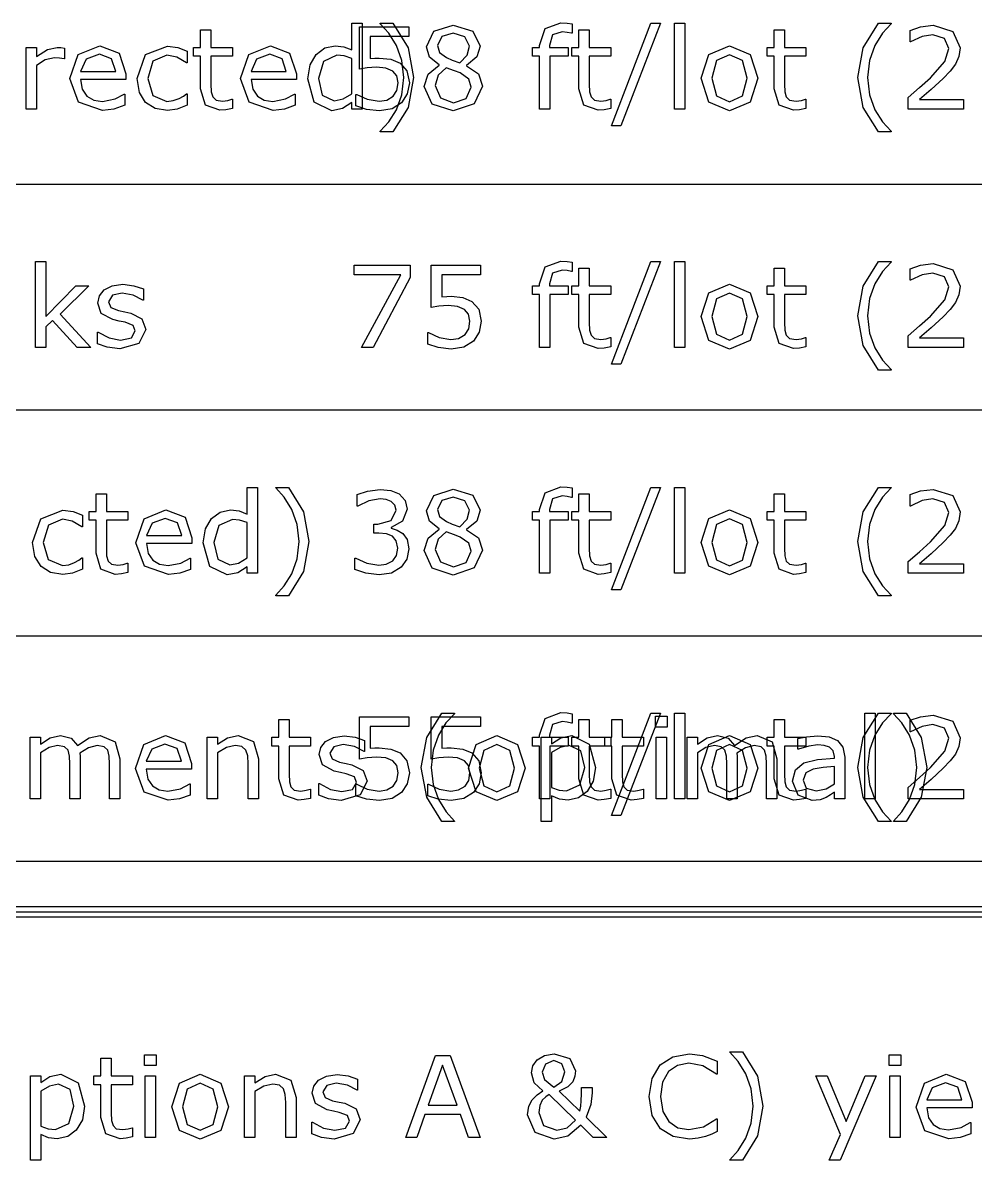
# Model space of a CAD drawing. Extents: x -1 to 182, y 89 to 480.
# Drawn here: x 47.69 to 67.79, y 114.88 to 138.88 of the extents above; entities that cross this region are included whole.
import ezdxf

# ---------------------------------------------------------------- set-up
doc = ezdxf.new("R2010")
doc.units = 0

msp = doc.modelspace()

# ---------------------------------------------------------------- linework, layer by layer
at = {"layer": 'Layer 1', "color": 7}
for points in [[(52.113548, 137.066549), (51.978674, 137.039826), (51.849613, 137.029243), (51.547306, 137.136214), (51.443823, 137.479219), (51.443823, 138.169887), (51.296159, 138.169887), (51.296159, 138.353587), (51.443823, 138.353587), (51.443823, 138.726808), (51.662416, 138.726808), (51.662416, 138.353587), (52.113548, 138.353587), (52.113548, 138.169887), (51.662416, 138.169887), (51.662416, 137.578041), (51.667072, 137.417598), (51.699629, 137.310627), (51.769392, 137.242021), (51.906594, 137.221119), (52.018214, 137.2362), (52.10193, 137.262949), (52.113546, 137.262949), (52.113548, 137.066549)], [(54.849426, 137.054934), (54.630833, 137.054934), (54.630833, 137.190983), (54.434335, 137.064247), (54.212255, 137.018898), (53.842511, 137.197941), (53.706473, 137.694431), (53.752981, 137.988594), (53.880881, 138.208357), (54.064591, 138.343215), (54.283182, 138.389729), (54.464567, 138.367504), (54.630833, 138.301226), (54.630833, 138.863994), (54.849426, 138.863994), (54.849426, 137.054934)], [(55.849362, 137.604896), (55.80518, 137.373518), (55.684257, 137.18749), (55.48427, 137.061919), (55.216845, 137.018898), (54.943605, 137.049113), (54.721527, 137.120048), (54.721527, 137.365369), (54.737799, 137.365369), (54.961041, 137.261891), (55.212188, 137.220034), (55.37148, 137.243317), (55.509844, 137.324703), (55.586584, 137.44448), (55.613325, 137.606087), (55.581932, 137.757243), (55.497054, 137.856065), (55.349388, 137.917686), (55.156377, 137.936207), (54.958715, 137.922184), (54.795936, 137.894297), (54.795936, 138.786101), (55.837731, 138.786101), (55.837731, 138.58261), (55.020339, 138.58261), (55.020339, 138.122182), (55.122659, 138.129062), (55.21335, 138.131707), (55.459846, 138.107366), (55.654021, 138.023625), (55.798197, 137.858525), (55.849357, 137.605055), (55.849362, 137.604896)], [(55.935405, 137.720016), (55.821457, 137.09097), (55.501711, 136.575906), (55.235448, 136.575906), (55.235448, 136.587548), (55.414507, 136.784054), (55.573799, 137.042181), (55.687744, 137.356109), (55.730766, 137.720043), (55.687744, 138.082812), (55.573799, 138.397904), (55.414507, 138.656032), (55.235448, 138.852511), (55.235448, 138.864153), (55.501711, 138.864153), (55.821457, 138.349062), (55.935405, 137.720043), (55.935405, 137.720016)], [(57.389966, 137.537454), (57.214394, 137.164233), (56.774887, 137.015405), (56.326077, 137.160741), (56.159808, 137.532824), (56.243525, 137.793253), (56.479557, 137.979308), (56.479557, 137.986187), (56.272592, 138.148985), (56.206317, 138.369885), (56.366773, 138.695454), (56.774887, 138.825682), (57.188814, 138.701275), (57.343457, 138.384993), (57.270205, 138.153615), (57.055101, 137.9769), (57.055101, 137.970021), (57.303923, 137.797936), (57.389966, 137.53748), (57.389966, 137.537454)], [(59.282869, 138.652513), (59.271254, 138.652513), (59.177073, 138.673415), (59.074753, 138.685056), (58.870114, 138.622271), (58.807329, 138.397878), (58.807329, 138.353693), (59.201491, 138.353693), (59.201491, 138.169993), (58.814306, 138.169993), (58.814306, 137.054934), (58.595715, 137.054934), (58.595715, 138.169993), (58.448049, 138.169993), (58.448049, 138.353693), (58.595715, 138.353693), (58.595715, 138.396714), (58.710822, 138.751334), (59.043361, 138.875741), (59.174747, 138.868862), (59.28288, 138.852458), (59.282869, 138.652513)], [(60.09561, 137.066549), (59.960736, 137.039826), (59.831672, 137.029243), (59.529365, 137.136214), (59.425884, 137.479219), (59.425884, 138.169887), (59.27822, 138.169887), (59.27822, 138.353587), (59.425884, 138.353587), (59.425884, 138.726808), (59.644475, 138.726808), (59.644475, 138.353587), (60.09561, 138.353587), (60.09561, 138.169887), (59.644475, 138.169887), (59.644475, 137.578041), (59.649131, 137.417598), (59.681688, 137.310627), (59.751451, 137.242021), (59.88865, 137.221119), (60.000273, 137.2362), (60.083989, 137.262949), (60.095605, 137.262949), (60.09561, 137.066549)], [(61.144383, 138.864126), (60.310713, 136.701478), (60.109564, 136.701478), (60.939743, 138.864126), (61.144383, 138.864126)], [(61.66179, 137.054934), (61.4432, 137.054934), (61.4432, 138.864126), (61.66179, 138.864126), (61.66179, 137.054934)], [(64.213958, 137.066549), (64.079082, 137.039826), (63.950021, 137.029243), (63.647713, 137.136214), (63.544232, 137.479219), (63.544232, 138.169887), (63.396566, 138.169887), (63.396566, 138.353587), (63.544232, 138.353587), (63.544232, 138.726808), (63.762823, 138.726808), (63.762823, 138.353587), (64.213958, 138.353587), (64.213958, 138.169887), (63.762823, 138.169887), (63.762823, 137.578041), (63.76748, 137.417598), (63.800036, 137.310627), (63.869799, 137.242021), (64.006999, 137.221119), (64.118621, 137.2362), (64.202338, 137.262949), (64.213953, 137.262949), (64.213958, 137.066549)], [(66.010358, 136.575906), (65.744094, 136.575906), (65.424349, 137.09097), (65.310401, 137.720016), (65.424349, 138.349036), (65.744094, 138.864126), (66.010358, 138.864126), (66.010358, 138.852484), (65.830137, 138.656005), (65.672006, 138.397878), (65.558061, 138.082786), (65.51504, 137.720016), (65.556897, 137.356082), (65.672006, 137.042155), (65.831298, 136.784027), (66.010358, 136.587522), (66.010358, 136.575906)], [(67.540494, 137.054934), (66.368476, 137.054934), (66.368476, 137.297953), (66.612646, 137.507239), (66.841701, 137.71536), (67.147496, 138.058365), (67.230048, 138.333928), (67.140521, 138.544378), (66.892861, 138.621107), (66.663806, 138.583906), (66.423123, 138.46995), (66.411508, 138.46995), (66.411508, 138.714134), (66.631262, 138.788535), (66.898687, 138.822269), (67.316104, 138.693205), (67.467257, 138.345543), (67.441672, 138.160679), (67.36842, 137.999072), (67.261452, 137.857203), (67.113785, 137.70258), (66.856825, 137.465382), (66.609164, 137.253768), (67.540502, 137.253768), (67.540494, 137.054934)], [(57.1144, 138.38277), (57.017896, 138.580414), (56.773723, 138.654841), (56.533042, 138.58507), (56.440023, 138.396714), (56.486534, 138.251378), (56.629546, 138.143243), (56.752794, 138.08858), (56.910925, 138.03278), (57.070217, 138.192085), (57.1144, 138.38277), (57.1144, 138.38277)], [(48.574235, 138.11533), (48.56262, 138.11533), (48.467274, 138.131734), (48.359142, 138.137555), (48.163806, 138.092205), (47.982421, 137.977112), (47.982421, 137.054934), (47.76383, 137.054934), (47.76383, 138.353693), (47.982421, 138.353693), (47.982421, 138.161843), (48.211478, 138.309507), (48.414953, 138.353693), (48.497506, 138.350253), (48.574245, 138.33967), (48.574235, 138.11533)], [(49.867178, 137.681652), (48.91026, 137.681652), (48.946305, 137.47234), (49.045137, 137.327005), (49.188149, 137.243291), (49.37186, 137.215377), (49.638123, 137.267712), (49.829969, 137.372354), (49.841585, 137.372354), (49.841585, 137.133991), (49.616017, 137.056098), (49.374172, 137.024692), (48.869552, 137.199105), (48.688167, 137.696759), (48.861413, 138.202536), (49.319525, 138.389729), (49.724149, 138.236244), (49.867165, 137.800238), (49.867178, 137.681652)], [(51.158957, 137.13632), (50.95083, 137.054934), (50.742704, 137.025856), (50.484582, 137.066549), (50.28343, 137.192147), (50.152044, 137.40376), (50.105535, 137.70258), (50.279943, 138.202536), (50.742704, 138.383908), (50.961295, 138.352528), (51.158957, 138.275799), (51.158957, 138.03278), (51.147341, 138.03278), (50.940377, 138.15253), (50.733415, 138.194387), (50.439246, 138.068816), (50.332275, 137.70258), (50.43692, 137.340975), (50.733415, 137.215377), (50.868288, 137.23284), (50.991536, 137.278163), (51.081066, 137.329333), (51.147341, 137.377011), (51.158957, 137.377011), (51.158957, 137.13632)], [(53.464628, 137.681652), (52.507711, 137.681652), (52.543755, 137.47234), (52.642587, 137.327005), (52.7856, 137.243291), (52.96931, 137.215377), (53.235573, 137.267712), (53.42742, 137.372354), (53.439061, 137.372354), (53.439061, 137.133991), (53.213494, 137.056098), (52.971649, 137.024692), (52.467029, 137.199105), (52.285644, 137.696759), (52.45889, 138.202536), (52.917, 138.389729), (53.321626, 138.236244), (53.464641, 137.800238), (53.464628, 137.681652)], [(63.20123, 137.703718), (63.03845, 137.202598), (62.602431, 137.018898), (62.164085, 137.202598), (62.002468, 137.703718), (62.164085, 138.204865), (62.602431, 138.389729), (63.03845, 138.204865), (63.20123, 137.703718), (63.20123, 137.703718)], [(49.6544, 137.84908), (49.567196, 138.11533), (49.30791, 138.209521), (49.027696, 138.106043), (48.91026, 137.84908), (49.6544, 137.84908)], [(53.25185, 137.84908), (53.164647, 138.11533), (52.905361, 138.209521), (52.625146, 138.106043), (52.507711, 137.84908), (53.25185, 137.84908)], [(54.630833, 137.374683), (54.630833, 138.119986), (54.472705, 138.174623), (54.320387, 138.189704), (54.03436, 138.061805), (53.93204, 137.699035), (54.011106, 137.346716), (54.264579, 137.226966), (54.452938, 137.267659), (54.630833, 137.37463), (54.630833, 137.374683)], [(62.975662, 137.703718), (62.876832, 138.078129), (62.602431, 138.201372), (62.325703, 138.078129), (62.228035, 137.703718), (62.326867, 137.332826), (62.602431, 137.207254), (62.875668, 137.331661), (62.975662, 137.703718), (62.975662, 137.703718)], [(57.150444, 137.515361), (57.102774, 137.686282), (56.919063, 137.81651), (56.799303, 137.864188), (56.626059, 137.925809), (56.457464, 137.77116), (56.394678, 137.55026), (56.502811, 137.290968), (56.777213, 137.188654), (57.048124, 137.275861), (57.150444, 137.515361), (57.150444, 137.515361)], [(4.762494, 135.467436), (175.153946, 135.467436), (175.153946, 130.704942), (4.762494, 130.704942), (4.762494, 135.467436)], [(49.128859, 132.027857), (48.840506, 132.027857), (48.319608, 132.596419), (48.177757, 132.461561), (48.177757, 132.027857), (47.959164, 132.027857), (47.959164, 133.837049), (48.177757, 133.837049), (48.177757, 132.676641), (48.809113, 133.326616), (49.084676, 133.326616), (48.481226, 132.726647), (49.128859, 132.027857)], [(55.867968, 133.499865), (55.084294, 132.027857), (54.835472, 132.027857), (55.669142, 133.555665), (54.683157, 133.555665), (54.683157, 133.759156), (55.867968, 133.759156), (55.867968, 133.499865)], [(57.363222, 132.577819), (57.319039, 132.346441), (57.198117, 132.160413), (56.998129, 132.034842), (56.730704, 131.991821), (56.457464, 132.022036), (56.235386, 132.092971), (56.235386, 132.338292), (56.251658, 132.338292), (56.4749, 132.234814), (56.726048, 132.192957), (56.88534, 132.21624), (57.023703, 132.297626), (57.100443, 132.417403), (57.127184, 132.57901), (57.095792, 132.730166), (57.010913, 132.828988), (56.863247, 132.890609), (56.670236, 132.90913), (56.472574, 132.895107), (56.309795, 132.86722), (56.309795, 133.759024), (57.351591, 133.759024), (57.351591, 133.555533), (56.534198, 133.555533), (56.534198, 133.095105), (56.636518, 133.101985), (56.727209, 133.10463), (56.973705, 133.080289), (57.16788, 132.996548), (57.312057, 132.831448), (57.363216, 132.577978), (57.363222, 132.577819)], [(59.282869, 133.625436), (59.271254, 133.625436), (59.177073, 133.646338), (59.074753, 133.657979), (58.870114, 133.595194), (58.807329, 133.370801), (58.807329, 133.326616), (59.201491, 133.326616), (59.201491, 133.142916), (58.814306, 133.142916), (58.814306, 132.027857), (58.595715, 132.027857), (58.595715, 133.142916), (58.448049, 133.142916), (58.448049, 133.326616), (58.595715, 133.326616), (58.595715, 133.369637), (58.710822, 133.724257), (59.043361, 133.848664), (59.174747, 133.841785), (59.28288, 133.825381), (59.282869, 133.625436)], [(60.09561, 132.039472), (59.960736, 132.012749), (59.831672, 132.002166), (59.529365, 132.109137), (59.425884, 132.452142), (59.425884, 133.14281), (59.27822, 133.14281), (59.27822, 133.32651), (59.425884, 133.32651), (59.425884, 133.699731), (59.644475, 133.699731), (59.644475, 133.32651), (60.09561, 133.32651), (60.09561, 133.14281), (59.644475, 133.14281), (59.644475, 132.550964), (59.649131, 132.390521), (59.681688, 132.28355), (59.751451, 132.214944), (59.88865, 132.194042), (60.000273, 132.209123), (60.083989, 132.235872), (60.095605, 132.235872), (60.09561, 132.039472)], [(61.144383, 133.837049), (60.310713, 131.674401), (60.109564, 131.674401), (60.939743, 133.837049), (61.144383, 133.837049)], [(61.66179, 132.027857), (61.4432, 132.027857), (61.4432, 133.837049), (61.66179, 133.837049), (61.66179, 132.027857)], [(64.213958, 132.039472), (64.079082, 132.012749), (63.950021, 132.002166), (63.647713, 132.109137), (63.544232, 132.452142), (63.544232, 133.14281), (63.396566, 133.14281), (63.396566, 133.32651), (63.544232, 133.32651), (63.544232, 133.699731), (63.762823, 133.699731), (63.762823, 133.32651), (64.213958, 133.32651), (64.213958, 133.14281), (63.762823, 133.14281), (63.762823, 132.550964), (63.76748, 132.390521), (63.800036, 132.28355), (63.869799, 132.214944), (64.006999, 132.194042), (64.118621, 132.209123), (64.202338, 132.235872), (64.213953, 132.235872), (64.213958, 132.039472)], [(66.010358, 131.548829), (65.744094, 131.548829), (65.424349, 132.063893), (65.310401, 132.692939), (65.424349, 133.321959), (65.744094, 133.837049), (66.010358, 133.837049), (66.010358, 133.825407), (65.830137, 133.628928), (65.672006, 133.370801), (65.558061, 133.055709), (65.51504, 132.692939), (65.556897, 132.329005), (65.672006, 132.015078), (65.831298, 131.75695), (66.010358, 131.560445), (66.010358, 131.548829)], [(67.540494, 132.027857), (66.368476, 132.027857), (66.368476, 132.270876), (66.612646, 132.480162), (66.841701, 132.688283), (67.147496, 133.031288), (67.230048, 133.306851), (67.140521, 133.517301), (66.892861, 133.59403), (66.663806, 133.556829), (66.423123, 133.442873), (66.411508, 133.442873), (66.411508, 133.687057), (66.631262, 133.761458), (66.898687, 133.795192), (67.316104, 133.666128), (67.467257, 133.318466), (67.441672, 133.133602), (67.36842, 132.971995), (67.261452, 132.830126), (67.113785, 132.675503), (66.856825, 132.438305), (66.609164, 132.226691), (67.540502, 132.226691), (67.540494, 132.027857)], [(50.286928, 132.402242), (50.139262, 132.110407), (49.738125, 131.996451), (49.473023, 132.030185), (49.271874, 132.10575), (49.271874, 132.351098), (49.283489, 132.351098), (49.513708, 132.226691), (49.756717, 132.181342), (49.982285, 132.227855), (50.063676, 132.374355), (50.01949, 132.490613), (49.849734, 132.558055), (49.72765, 132.582397), (49.591612, 132.612612), (49.348603, 132.745168), (49.277676, 132.961438), (49.310233, 133.112594), (49.411389, 133.23933), (49.576496, 133.325372), (49.802064, 133.357916), (50.036932, 133.328865), (50.235758, 133.260258), (50.235758, 133.026552), (50.224143, 133.026552), (50.020668, 133.13003), (49.785797, 133.173052), (49.583484, 133.126538), (49.500931, 132.990516), (49.55093, 132.869575), (49.709058, 132.803323), (49.843934, 132.77541), (49.969508, 132.749745), (50.204376, 132.629995), (50.286931, 132.402083), (50.286928, 132.402242)], [(63.20123, 132.676641), (63.03845, 132.175521), (62.602431, 131.991821), (62.164085, 132.175521), (62.002468, 132.676641), (62.164085, 133.177788), (62.602431, 133.362652), (63.03845, 133.177788), (63.20123, 132.676641), (63.20123, 132.676641)], [(62.975662, 132.676641), (62.876832, 133.051052), (62.602431, 133.174295), (62.325703, 133.051052), (62.228035, 132.676641), (62.326867, 132.305749), (62.602431, 132.180177), (62.875668, 132.304584), (62.975662, 132.676641), (62.975662, 132.676641)], [(49.906709, 127.276978), (49.771835, 127.250255), (49.642772, 127.239672), (49.340467, 127.346643), (49.236983, 127.689648), (49.236983, 128.380316), (49.08932, 128.380316), (49.08932, 128.564016), (49.236983, 128.564016), (49.236983, 128.937237), (49.455577, 128.937237), (49.455577, 128.564016), (49.906709, 128.564016), (49.906709, 128.380316), (49.455577, 128.380316), (49.455577, 127.78847), (49.460233, 127.628027), (49.49279, 127.521056), (49.562553, 127.45245), (49.699755, 127.431548), (49.811375, 127.446629), (49.895091, 127.473378), (49.906706, 127.473378), (49.906709, 127.276978)], [(52.642587, 127.265363), (52.423994, 127.265363), (52.423994, 127.401412), (52.227496, 127.274676), (52.005416, 127.229327), (51.635672, 127.40837), (51.499634, 127.90486), (51.546142, 128.199023), (51.674042, 128.418786), (51.857752, 128.553644), (52.076343, 128.600158), (52.257727, 128.577933), (52.423994, 128.511655), (52.423994, 129.074423), (52.642587, 129.074423), (52.642587, 127.265363)], [(53.728566, 127.930445), (53.614618, 127.301399), (53.294872, 126.786335), (53.028609, 126.786335), (53.028609, 126.797977), (53.207668, 126.994483), (53.36696, 127.25261), (53.480905, 127.566538), (53.523926, 127.930472), (53.480905, 128.293241), (53.36696, 128.608333), (53.207668, 128.866461), (53.028609, 129.06294), (53.028609, 129.074582), (53.294872, 129.074582), (53.614618, 128.559491), (53.728566, 127.930472), (53.728566, 127.930445)], [(55.710999, 128.099038), (55.802854, 127.973466), (55.838898, 127.778125), (55.795877, 127.560691), (55.674955, 127.388606), (55.469154, 127.267691), (55.211029, 127.229327), (54.927328, 127.264199), (54.698273, 127.338626), (54.698273, 127.581619), (54.715709, 127.581619), (54.948253, 127.473484), (55.206378, 127.430463), (55.36218, 127.454804), (55.495895, 127.526903), (55.574958, 127.639669), (55.601702, 127.795481), (55.571471, 127.948966), (55.49008, 128.04546), (55.363345, 128.094302), (55.202888, 128.108324), (55.098246, 128.108324), (55.098246, 128.301338), (55.179634, 128.301338), (55.461013, 128.374601), (55.566819, 128.590871), (55.540078, 128.70017), (55.465664, 128.778063), (55.358693, 128.81992), (55.229632, 128.831562), (54.994762, 128.792033), (54.759894, 128.680406), (54.748279, 128.680406), (54.748279, 128.923425), (54.968034, 128.997852), (55.235458, 129.032725), (55.4587, 129.009441), (55.633108, 128.935014), (55.759843, 128.800156), (55.802865, 128.615292), (55.700545, 128.362959), (55.461026, 128.228101), (55.461026, 128.211697), (55.588925, 128.172168), (55.711009, 128.098932), (55.710999, 128.099038)], [(57.389966, 127.747883), (57.214394, 127.374662), (56.774887, 127.225834), (56.326077, 127.37117), (56.159808, 127.743253), (56.243525, 128.003682), (56.479557, 128.189737), (56.479557, 128.196616), (56.272592, 128.359414), (56.206317, 128.580314), (56.366773, 128.905883), (56.774887, 129.036111), (57.188814, 128.911704), (57.343457, 128.595422), (57.270205, 128.364044), (57.055101, 128.187329), (57.055101, 128.18045), (57.303923, 128.008365), (57.389966, 127.747909), (57.389966, 127.747883)], [(57.1144, 128.593199), (57.017896, 128.790843), (56.773723, 128.86527), (56.533042, 128.795499), (56.440023, 128.607143), (56.486534, 128.461807), (56.629546, 128.353672), (56.752794, 128.299009), (56.910925, 128.243209), (57.070217, 128.402514), (57.1144, 128.593199), (57.1144, 128.593199)], [(59.282869, 128.862942), (59.271254, 128.862942), (59.177073, 128.883844), (59.074753, 128.895485), (58.870114, 128.8327), (58.807329, 128.608307), (58.807329, 128.564122), (59.201491, 128.564122), (59.201491, 128.380422), (58.814306, 128.380422), (58.814306, 127.265363), (58.595715, 127.265363), (58.595715, 128.380422), (58.448049, 128.380422), (58.448049, 128.564122), (58.595715, 128.564122), (58.595715, 128.607143), (58.710822, 128.961763), (59.043361, 129.08617), (59.174747, 129.079291), (59.28288, 129.062887), (59.282869, 128.862942)], [(60.09561, 127.276978), (59.960736, 127.250255), (59.831672, 127.239672), (59.529365, 127.346643), (59.425884, 127.689648), (59.425884, 128.380316), (59.27822, 128.380316), (59.27822, 128.564016), (59.425884, 128.564016), (59.425884, 128.937237), (59.644475, 128.937237), (59.644475, 128.564016), (60.09561, 128.564016), (60.09561, 128.380316), (59.644475, 128.380316), (59.644475, 127.78847), (59.649131, 127.628027), (59.681688, 127.521056), (59.751451, 127.45245), (59.88865, 127.431548), (60.000273, 127.446629), (60.083989, 127.473378), (60.095605, 127.473378), (60.09561, 127.276978)], [(61.144383, 129.074555), (60.310713, 126.911907), (60.109564, 126.911907), (60.939743, 129.074555), (61.144383, 129.074555)], [(61.66179, 127.265363), (61.4432, 127.265363), (61.4432, 129.074555), (61.66179, 129.074555), (61.66179, 127.265363)], [(64.213958, 127.276978), (64.079082, 127.250255), (63.950021, 127.239672), (63.647713, 127.346643), (63.544232, 127.689648), (63.544232, 128.380316), (63.396566, 128.380316), (63.396566, 128.564016), (63.544232, 128.564016), (63.544232, 128.937237), (63.762823, 128.937237), (63.762823, 128.564016), (64.213958, 128.564016), (64.213958, 128.380316), (63.762823, 128.380316), (63.762823, 127.78847), (63.76748, 127.628027), (63.800036, 127.521056), (63.869799, 127.45245), (64.006999, 127.431548), (64.118621, 127.446629), (64.202338, 127.473378), (64.213953, 127.473378), (64.213958, 127.276978)], [(66.010358, 126.786335), (65.744094, 126.786335), (65.424349, 127.301399), (65.310401, 127.930445), (65.424349, 128.559465), (65.744094, 129.074555), (66.010358, 129.074555), (66.010358, 129.062913), (65.830137, 128.866434), (65.672006, 128.608307), (65.558061, 128.293215), (65.51504, 127.930445), (65.556897, 127.566511), (65.672006, 127.252584), (65.831298, 126.994456), (66.010358, 126.797951), (66.010358, 126.786335)], [(67.540494, 127.265363), (66.368476, 127.265363), (66.368476, 127.508382), (66.612646, 127.717668), (66.841701, 127.925789), (67.147496, 128.268794), (67.230048, 128.544357), (67.140521, 128.754807), (66.892861, 128.831536), (66.663806, 128.794335), (66.423123, 128.680379), (66.411508, 128.680379), (66.411508, 128.924563), (66.631262, 128.998964), (66.898687, 129.032698), (67.316104, 128.903634), (67.467257, 128.555972), (67.441672, 128.371108), (67.36842, 128.209501), (67.261452, 128.067632), (67.113785, 127.913009), (66.856825, 127.675811), (66.609164, 127.464197), (67.540502, 127.464197), (67.540494, 127.265363)], [(48.952117, 127.346749), (48.743991, 127.265363), (48.535865, 127.236285), (48.277743, 127.276978), (48.076591, 127.402576), (47.945204, 127.614189), (47.898696, 127.913009), (48.073104, 128.412965), (48.535865, 128.594337), (48.754455, 128.562957), (48.952117, 128.486228), (48.952117, 128.243209), (48.940502, 128.243209), (48.733537, 128.362959), (48.526573, 128.404816), (48.232407, 128.279245), (48.125436, 127.913009), (48.230081, 127.551404), (48.526573, 127.425806), (48.661449, 127.443269), (48.784697, 127.488592), (48.874227, 127.539762), (48.940502, 127.58744), (48.952117, 127.58744), (48.952117, 127.346749)], [(51.257789, 127.892081), (50.300872, 127.892081), (50.336916, 127.682769), (50.435748, 127.537434), (50.57876, 127.45372), (50.762471, 127.425806), (51.028734, 127.478141), (51.220581, 127.582783), (51.232196, 127.582783), (51.232196, 127.34442), (51.006628, 127.266527), (50.764784, 127.235121), (50.260163, 127.409534), (50.078778, 127.907188), (50.252024, 128.412965), (50.710134, 128.600158), (51.114761, 128.446673), (51.257776, 128.010667), (51.257789, 127.892081)], [(51.045011, 128.059509), (50.957807, 128.325759), (50.698521, 128.41995), (50.418307, 128.316472), (50.300872, 128.059509), (51.045011, 128.059509)], [(52.423994, 127.585112), (52.423994, 128.330415), (52.265866, 128.385052), (52.113548, 128.400133), (51.827521, 128.272234), (51.725201, 127.909464), (51.804267, 127.557145), (52.05774, 127.437395), (52.246099, 127.478088), (52.423994, 127.585059), (52.423994, 127.585112)], [(63.20123, 127.914147), (63.03845, 127.413027), (62.602431, 127.229327), (62.164085, 127.413027), (62.002468, 127.914147), (62.164085, 128.415294), (62.602431, 128.600158), (63.03845, 128.415294), (63.20123, 127.914147), (63.20123, 127.914147)], [(62.975662, 127.914147), (62.876832, 128.288558), (62.602431, 128.411801), (62.325703, 128.288558), (62.228035, 127.914147), (62.326867, 127.543255), (62.602431, 127.417683), (62.875668, 127.54209), (62.975662, 127.914147), (62.975662, 127.914147)], [(57.150444, 127.72579), (57.102774, 127.896711), (56.919063, 128.026939), (56.799303, 128.074617), (56.626059, 128.136238), (56.457464, 127.981589), (56.394678, 127.760689), (56.502811, 127.501397), (56.777213, 127.399083), (57.048124, 127.48629), (57.150444, 127.72579), (57.150444, 127.72579)], [(4.762494, 125.942448), (175.153946, 125.942448), (175.153946, 121.179954), (4.762494, 121.179954), (4.762494, 125.942448)], [(56.800467, 122.023868), (56.534204, 122.023868), (56.214458, 122.538932), (56.10051, 123.167978), (56.214458, 123.796997), (56.534204, 124.312088), (56.800467, 124.312088), (56.800467, 124.300446), (56.620246, 124.103967), (56.462115, 123.845839), (56.34817, 123.530747), (56.305149, 123.167978), (56.347006, 122.804044), (56.462115, 122.490116), (56.621408, 122.231989), (56.800467, 122.035483), (56.800467, 122.023868)], [(59.282869, 124.100448), (59.271254, 124.100448), (59.177073, 124.12135), (59.074753, 124.132991), (58.870114, 124.070206), (58.807329, 123.845813), (58.807329, 123.801628), (59.201491, 123.801628), (59.201491, 123.617928), (58.814306, 123.617928), (58.814306, 122.502869), (58.595715, 122.502869), (58.595715, 123.617928), (58.448049, 123.617928), (58.448049, 123.801628), (58.595715, 123.801628), (58.595715, 123.844649), (58.710822, 124.199269), (59.043361, 124.323676), (59.174747, 124.316797), (59.28288, 124.300393), (59.282869, 124.100448)], [(61.144383, 124.312061), (60.310713, 122.149413), (60.109564, 122.149413), (60.939743, 124.312061), (61.144383, 124.312061)], [(61.66179, 122.502869), (61.4432, 122.502869), (61.4432, 124.312061), (61.66179, 124.312061), (61.66179, 122.502869)], [(66.010358, 122.023841), (65.744094, 122.023841), (65.424349, 122.538905), (65.310401, 123.167951), (65.424349, 123.796971), (65.744094, 124.312061), (66.010358, 124.312061), (66.010358, 124.300419), (65.830137, 124.10394), (65.672006, 123.845813), (65.558061, 123.530721), (65.51504, 123.167951), (65.556897, 122.804017), (65.672006, 122.49009), (65.831298, 122.231962), (66.010358, 122.035457), (66.010358, 122.023841)], [(65.67434, 122.503001), (65.455749, 122.503001), (65.455749, 124.312193), (65.67434, 124.312193), (65.67434, 122.503001)], [(66.762644, 123.168084), (66.648698, 122.539037), (66.32895, 122.023974), (66.062689, 122.023974), (66.062689, 122.035615), (66.241746, 122.232121), (66.401038, 122.490248), (66.514986, 122.804176), (66.558007, 123.16811), (66.514986, 123.53088), (66.401038, 123.845972), (66.241746, 124.104099), (66.062689, 124.300578), (66.062689, 124.31222), (66.32895, 124.31222), (66.648698, 123.79713), (66.762644, 123.16811), (66.762644, 123.168084)], [(53.763446, 122.514511), (53.628572, 122.487788), (53.499508, 122.477204), (53.197204, 122.584175), (53.09372, 122.927181), (53.09372, 123.617848), (52.946056, 123.617848), (52.946056, 123.801548), (53.09372, 123.801548), (53.09372, 124.174769), (53.312313, 124.174769), (53.312313, 123.801548), (53.763446, 123.801548), (53.763446, 123.617848), (53.312313, 123.617848), (53.312313, 123.026003), (53.31697, 122.865559), (53.349527, 122.758588), (53.419289, 122.689982), (53.556491, 122.66908), (53.668111, 122.684161), (53.751828, 122.710911), (53.763443, 122.710911), (53.763446, 122.514511)], [(55.849362, 123.052831), (55.80518, 122.821453), (55.684257, 122.635425), (55.48427, 122.509854), (55.216845, 122.466833), (54.943605, 122.497048), (54.721527, 122.567983), (54.721527, 122.813304), (54.737799, 122.813304), (54.961041, 122.709826), (55.212188, 122.667969), (55.37148, 122.691252), (55.509844, 122.772638), (55.586584, 122.892415), (55.613325, 123.054022), (55.581932, 123.205178), (55.497054, 123.304), (55.349388, 123.365621), (55.156377, 123.384142), (54.958715, 123.370119), (54.795936, 123.342232), (54.795936, 124.234036), (55.837731, 124.234036), (55.837731, 124.030545), (55.020339, 124.030545), (55.020339, 123.570117), (55.122659, 123.576997), (55.21335, 123.579642), (55.459846, 123.555301), (55.654021, 123.47156), (55.798197, 123.30646), (55.849357, 123.05299), (55.849362, 123.052831)], [(57.363222, 123.052831), (57.319039, 122.821453), (57.198117, 122.635425), (56.998129, 122.509854), (56.730704, 122.466833), (56.457464, 122.497048), (56.235386, 122.567983), (56.235386, 122.813304), (56.251658, 122.813304), (56.4749, 122.709826), (56.726048, 122.667969), (56.88534, 122.691252), (57.023703, 122.772638), (57.100443, 122.892415), (57.127184, 123.054022), (57.095792, 123.205178), (57.010913, 123.304), (56.863247, 123.365621), (56.670236, 123.384142), (56.472574, 123.370119), (56.309795, 123.342232), (56.309795, 124.234036), (57.351591, 124.234036), (57.351591, 124.030545), (56.534198, 124.030545), (56.534198, 123.570117), (56.636518, 123.576997), (56.727209, 123.579642), (56.973705, 123.555301), (57.16788, 123.47156), (57.312057, 123.30646), (57.363216, 123.05299), (57.363222, 123.052831)], [(60.09561, 122.514484), (59.960736, 122.487761), (59.831672, 122.477178), (59.529365, 122.584149), (59.425884, 122.927154), (59.425884, 123.617822), (59.27822, 123.617822), (59.27822, 123.801522), (59.425884, 123.801522), (59.425884, 124.174743), (59.644475, 124.174743), (59.644475, 123.801522), (60.09561, 123.801522), (60.09561, 123.617822), (59.644475, 123.617822), (59.644475, 123.025976), (59.649131, 122.865533), (59.681688, 122.758562), (59.751451, 122.689956), (59.88865, 122.669054), (60.000273, 122.684135), (60.083989, 122.710884), (60.095605, 122.710884), (60.09561, 122.514484)], [(60.789754, 122.514616), (60.654878, 122.487894), (60.525817, 122.47731), (60.223509, 122.584281), (60.120028, 122.927287), (60.120028, 123.617954), (59.972362, 123.617954), (59.972362, 123.801654), (60.120028, 123.801654), (60.120028, 124.174875), (60.338619, 124.174875), (60.338619, 123.801654), (60.789754, 123.801654), (60.789754, 123.617954), (60.338619, 123.617954), (60.338619, 123.026108), (60.343275, 122.865665), (60.37583, 122.758694), (60.445592, 122.690088), (60.582795, 122.669186), (60.694414, 122.684267), (60.778131, 122.711016), (60.789773, 122.711016), (60.789754, 122.514616)], [(61.288559, 124.019194), (61.042063, 124.019194), (61.042063, 124.245915), (61.288559, 124.245915), (61.288559, 124.019194)], [(64.213958, 122.514484), (64.079082, 122.487761), (63.950021, 122.477178), (63.647713, 122.584149), (63.544232, 122.927154), (63.544232, 123.617822), (63.396566, 123.617822), (63.396566, 123.801522), (63.544232, 123.801522), (63.544232, 124.174743), (63.762823, 124.174743), (63.762823, 123.801522), (64.213958, 123.801522), (64.213958, 123.617822), (63.762823, 123.617822), (63.762823, 123.025976), (63.76748, 122.865533), (63.800036, 122.758562), (63.869799, 122.689956), (64.006999, 122.669054), (64.118621, 122.684135), (64.202338, 122.710884), (64.213953, 122.710884), (64.213958, 122.514484)], [(67.540494, 122.502869), (66.368476, 122.502869), (66.368476, 122.745888), (66.612646, 122.955174), (66.841701, 123.163295), (67.147496, 123.5063), (67.230048, 123.781863), (67.140521, 123.992313), (66.892861, 124.069042), (66.663806, 124.031841), (66.423123, 123.917885), (66.411508, 123.917885), (66.411508, 124.162069), (66.631262, 124.23647), (66.898687, 124.270204), (67.316104, 124.14114), (67.467257, 123.793478), (67.441672, 123.608614), (67.36842, 123.447007), (67.261452, 123.305138), (67.113785, 123.150515), (66.856825, 122.913317), (66.609164, 122.701703), (67.540502, 122.701703), (67.540494, 122.502869)], [(49.742766, 122.502869), (49.524175, 122.502869), (49.524175, 123.242352), (49.516026, 123.403986), (49.484633, 123.528393), (49.407893, 123.603958), (49.263717, 123.629622), (49.080006, 123.583108), (48.896298, 123.466851), (48.902119, 123.404065), (48.9045, 123.334295), (48.9045, 122.502869), (48.68591, 122.502869), (48.68591, 123.242352), (48.677761, 123.40515), (48.646368, 123.529557), (48.569628, 123.603958), (48.425452, 123.629622), (48.245231, 123.585437), (48.066172, 123.472645), (48.066172, 122.502869), (47.847581, 122.502869), (47.847581, 123.801628), (48.066172, 123.801628), (48.066172, 123.657456), (48.269647, 123.789986), (48.487076, 123.837664), (48.711482, 123.781863), (48.849843, 123.627214), (49.09169, 123.787684), (49.325396, 123.837664), (49.640494, 123.707436), (49.74281, 123.34583), (49.742766, 122.502869)], [(51.250812, 123.129587), (50.293895, 123.129587), (50.329939, 122.920275), (50.428771, 122.77494), (50.571786, 122.691226), (50.755494, 122.663312), (51.021757, 122.715647), (51.213606, 122.820289), (51.225221, 122.820289), (51.225221, 122.581926), (50.999654, 122.504033), (50.757809, 122.472627), (50.253188, 122.64704), (50.071806, 123.144694), (50.24505, 123.650471), (50.703162, 123.837664), (51.107786, 123.684179), (51.250801, 123.248173), (51.250812, 123.129587)], [(52.668167, 122.502869), (52.449574, 122.502869), (52.449574, 123.242352), (52.439123, 123.40978), (52.400753, 123.533049), (52.317039, 123.605122), (52.175186, 123.629463), (51.987988, 123.585278), (51.80079, 123.472486), (51.80079, 122.502869), (51.582199, 122.502869), (51.582199, 123.801628), (51.80079, 123.801628), (51.80079, 123.657456), (52.012406, 123.789986), (52.23681, 123.837664), (52.55772, 123.710929), (52.66818, 123.34583), (52.668167, 122.502869)], [(54.955233, 122.87728), (54.807567, 122.585445), (54.40643, 122.471489), (54.141331, 122.505224), (53.940179, 122.580789), (53.940179, 122.826137), (53.951794, 122.826137), (54.182011, 122.70173), (54.425019, 122.65638), (54.650587, 122.702894), (54.731978, 122.849393), (54.687795, 122.965651), (54.518036, 123.033093), (54.395952, 123.057435), (54.259914, 123.08765), (54.016905, 123.220206), (53.945979, 123.436477), (53.978536, 123.587633), (54.079694, 123.714368), (54.244799, 123.80041), (54.470366, 123.832954), (54.705234, 123.803903), (54.90406, 123.735297), (54.90406, 123.50159), (54.892445, 123.50159), (54.68897, 123.605069), (54.454102, 123.64809), (54.251789, 123.601576), (54.169234, 123.465554), (54.219232, 123.344613), (54.377363, 123.278362), (54.512237, 123.250448), (54.63781, 123.224784), (54.872681, 123.105033), (54.955233, 122.877122), (54.955233, 122.87728)], [(58.293398, 123.151679), (58.130615, 122.650559), (57.694596, 122.466859), (57.256253, 122.650559), (57.094635, 123.151679), (57.256253, 123.652826), (57.694596, 123.83769), (58.130615, 123.652826), (58.293398, 123.151679), (58.293398, 123.151679)], [(59.7747, 123.168084), (59.729353, 122.87855), (59.601454, 122.65765), (59.420071, 122.52393), (59.200317, 122.477416), (59.016609, 122.499377), (58.850339, 122.567983), (58.850339, 122.023841), (58.631749, 122.023841), (58.631749, 123.801628), (58.850339, 123.801628), (58.850339, 123.665579), (59.045676, 123.787684), (59.27822, 123.837664), (59.643313, 123.659785), (59.7747, 123.167951), (59.7747, 123.168084)], [(63.602377, 122.503001), (63.383787, 122.503001), (63.383787, 123.242484), (63.375637, 123.404118), (63.344245, 123.528525), (63.267505, 123.60409), (63.123328, 123.629754), (62.939618, 123.583241), (62.75591, 123.466983), (62.761731, 123.404197), (62.764112, 123.334427), (62.764112, 122.502869), (62.545521, 122.502869), (62.545521, 123.242352), (62.537372, 123.40515), (62.505977, 123.529557), (62.429237, 123.603958), (62.285061, 123.629622), (62.10484, 123.585437), (61.925781, 123.472645), (61.925781, 122.502869), (61.70719, 122.502869), (61.70719, 123.801628), (61.925781, 123.801628), (61.925781, 123.657456), (62.129258, 123.789986), (62.346685, 123.837664), (62.571091, 123.781863), (62.709454, 123.627214), (62.951299, 123.787684), (63.185005, 123.837664), (63.500103, 123.707436), (63.602422, 123.34583), (63.602377, 122.503001)], [(63.20123, 123.151653), (63.03845, 122.650533), (62.602431, 122.466833), (62.164085, 122.650533), (62.002468, 123.151653), (62.164085, 123.6528), (62.602431, 123.837664), (63.03845, 123.6528), (63.20123, 123.151653), (63.20123, 123.151653)], [(65.03252, 122.503001), (64.815091, 122.503001), (64.815091, 122.641352), (64.736025, 122.585551), (64.640683, 122.529751), (64.515109, 122.485565), (64.348842, 122.467044), (64.051187, 122.583302), (63.9291, 122.879794), (63.991886, 123.118157), (64.173271, 123.262328), (64.458136, 123.333263), (64.815091, 123.361176), (64.815091, 123.394884), (64.788349, 123.518127), (64.713935, 123.594882), (64.602313, 123.630919), (64.466275, 123.640179), (64.274429, 123.616896), (64.055835, 123.551782), (64.04422, 123.551782), (64.04422, 123.773846), (64.229092, 123.812211), (64.46745, 123.833113), (64.705807, 123.80983), (64.882541, 123.733074), (64.99416, 123.594724), (65.03253, 123.384274), (65.03252, 122.503001)], [(51.038034, 123.297015), (50.95083, 123.563265), (50.691544, 123.657456), (50.41133, 123.553978), (50.293895, 123.297015), (51.038034, 123.297015)], [(58.06783, 123.151679), (57.968998, 123.526091), (57.694596, 123.649334), (57.417871, 123.526091), (57.3202, 123.151679), (57.419033, 122.780787), (57.694596, 122.655216), (57.967836, 122.779623), (58.06783, 123.151679), (58.06783, 123.151679)], [(59.549132, 123.162263), (59.468905, 123.513391), (59.222409, 123.629675), (59.032886, 123.588982), (58.850339, 123.482011), (58.850339, 122.746021), (59.009632, 122.68903), (59.161947, 122.673948), (59.446813, 122.797191), (59.549132, 123.162289), (59.549132, 123.162263)], [(61.274616, 122.503001), (61.056022, 122.503001), (61.056022, 123.80176), (61.274616, 123.80176), (61.274616, 122.503001)], [(62.975662, 123.151653), (62.876832, 123.526064), (62.602431, 123.649307), (62.325703, 123.526064), (62.228035, 123.151653), (62.326867, 122.780761), (62.602431, 122.655189), (62.875668, 122.779596), (62.975662, 123.151653), (62.975662, 123.151653)], [(64.815091, 122.82275), (64.815091, 123.184355), (64.579059, 123.166893), (64.36512, 123.133159), (64.212804, 123.049445), (64.154668, 122.894822), (64.222105, 122.726204), (64.427905, 122.670403), (64.638357, 122.714588), (64.815091, 122.822723), (64.815091, 122.82275)], [(4.762494, 120.227561), (4.762494, 120.015683), (175.153946, 120.015683), (175.153946, 120.227561), (4.762494, 120.227561)], [(4.762494, 120.121622), (175.153946, 120.121622)], [(50.5085, 116.875321), (50.262004, 116.875321), (50.262004, 117.102042), (50.5085, 117.102042), (50.5085, 116.875321)], [(59.703257, 116.416031), (59.703257, 116.30443), (59.67419, 116.053262), (59.575358, 115.787012), (60.014864, 115.359128), (59.728837, 115.359128), (59.462574, 115.619584), (59.189336, 115.388206), (58.902145, 115.323092), (58.499844, 115.463771), (58.340552, 115.834689), (58.370783, 116.019554), (58.441707, 116.154438), (58.542865, 116.256752), (58.664949, 116.341631), (58.480077, 116.510223), (58.424268, 116.724165), (58.454497, 116.871828), (58.547516, 117.000892), (58.69867, 117.091591), (58.905632, 117.126463), (59.231193, 117.024149), (59.355606, 116.767186), (59.341662, 116.650902), (59.293992, 116.535808), (59.188183, 116.426509), (59.010288, 116.336974), (59.441656, 115.916075), (59.466077, 116.018389), (59.47539, 116.134674), (59.476449, 116.280009), (59.476449, 116.416031), (59.703257, 116.416031)], [(62.34379, 115.484699), (62.227519, 115.432391), (62.092643, 115.381221), (61.938002, 115.34402), (61.755455, 115.327616), (61.412453, 115.379951), (61.145028, 115.546215), (60.97062, 115.826434), (60.907832, 116.222912), (60.968295, 116.605446), (61.142702, 116.890323), (61.408966, 117.062408), (61.756617, 117.121701), (62.034509, 117.087993), (62.34379, 116.96938), (62.34379, 116.696145), (62.326354, 116.696145), (62.042652, 116.870558), (61.741507, 116.925195), (61.504313, 116.882174), (61.317116, 116.750808), (61.191542, 116.529881), (61.147359, 116.222912), (61.196193, 115.908984), (61.324093, 115.695043), (61.513616, 115.567143), (61.743832, 115.52645), (62.055442, 115.583415), (62.327518, 115.754336), (62.34379, 115.754336), (62.34379, 115.484699)], [(63.307685, 116.02421), (63.193737, 115.395164), (62.873991, 114.8801), (62.607728, 114.8801), (62.607728, 114.891742), (62.786787, 115.088248), (62.946079, 115.346375), (63.060024, 115.660303), (63.103046, 116.024237), (63.060024, 116.387006), (62.946079, 116.702098), (62.786787, 116.960226), (62.607728, 117.156705), (62.607728, 117.168347), (62.873991, 117.168347), (63.193737, 116.653256), (63.307685, 116.024237), (63.307685, 116.02421)], [(66.214481, 116.875321), (65.967982, 116.875321), (65.967982, 117.102042), (66.214481, 117.102042), (66.214481, 116.875321)], [(50.009693, 115.370743), (49.874819, 115.34402), (49.745755, 115.333437), (49.443451, 115.440408), (49.339967, 115.783413), (49.339967, 116.474081), (49.192303, 116.474081), (49.192303, 116.657781), (49.339967, 116.657781), (49.339967, 117.031002), (49.55856, 117.031002), (49.55856, 116.657781), (50.009693, 116.657781), (50.009693, 116.474081), (49.55856, 116.474081), (49.55856, 115.882235), (49.563217, 115.721792), (49.595774, 115.614821), (49.665536, 115.546215), (49.802739, 115.525313), (49.914358, 115.540394), (49.998075, 115.567143), (50.00969, 115.567143), (50.009693, 115.370743)], [(57.339451, 115.359128), (57.094117, 115.359128), (56.92436, 115.841648), (56.175569, 115.841648), (56.005813, 115.359128), (55.772107, 115.359128), (56.402301, 117.090427), (56.709257, 117.090427), (57.339451, 115.359128)], [(56.853434, 116.039318), (56.549965, 116.889264), (56.245332, 116.039318), (56.853434, 116.039318)], [(59.127712, 116.743929), (59.061437, 116.917178), (58.894006, 116.981128), (58.719598, 116.909029), (58.652159, 116.734616), (58.697506, 116.579993), (58.896332, 116.420688), (59.068414, 116.539274), (59.127712, 116.743929), (59.127712, 116.743929)], [(48.994641, 116.02421), (48.949294, 115.734677), (48.821395, 115.513777), (48.640013, 115.380057), (48.420258, 115.333543), (48.236547, 115.355503), (48.070281, 115.42411), (48.070281, 114.879968), (47.851688, 114.879968), (47.851688, 116.657754), (48.070281, 116.657754), (48.070281, 116.521706), (48.265617, 116.643811), (48.498159, 116.69379), (48.863255, 116.515911), (48.994641, 116.024078), (48.994641, 116.02421)], [(50.494528, 115.359128), (50.275937, 115.359128), (50.275937, 116.657887), (50.494528, 116.657887), (50.494528, 115.359128)], [(52.033967, 116.007912), (51.871188, 115.506792), (51.435168, 115.323092), (50.996823, 115.506792), (50.835205, 116.007912), (50.996823, 116.509059), (51.435168, 116.693923), (51.871188, 116.509059), (52.033967, 116.007912), (52.033967, 116.007912)], [(53.458297, 115.359128), (53.239706, 115.359128), (53.239706, 116.098611), (53.229229, 116.266039), (53.190859, 116.389308), (53.107142, 116.461381), (52.965291, 116.485722), (52.778093, 116.441537), (52.590896, 116.328745), (52.590896, 115.359128), (52.372305, 115.359128), (52.372305, 116.657887), (52.590896, 116.657887), (52.590896, 116.513715), (52.802512, 116.646245), (53.026915, 116.693923), (53.347825, 116.567188), (53.458283, 116.202089), (53.458297, 115.359128)], [(54.807051, 115.733513), (54.659384, 115.441678), (54.258247, 115.327722), (53.993149, 115.361456), (53.791997, 115.437021), (53.791997, 115.682369), (53.803612, 115.682369), (54.033831, 115.557962), (54.276837, 115.512613), (54.502405, 115.559126), (54.583796, 115.705626), (54.539613, 115.821884), (54.369857, 115.889326), (54.24777, 115.913668), (54.111732, 115.943883), (53.868723, 116.076439), (53.797799, 116.292709), (53.830353, 116.443865), (53.931511, 116.570601), (54.096616, 116.656643), (54.322184, 116.689187), (54.557054, 116.660136), (54.755878, 116.591529), (54.755878, 116.357823), (54.744263, 116.357823), (54.540788, 116.461301), (54.30592, 116.504323), (54.103607, 116.457809), (54.021054, 116.321787), (54.07105, 116.200846), (54.22918, 116.134594), (54.364054, 116.106681), (54.489628, 116.081016), (54.724498, 115.961266), (54.807051, 115.733354), (54.807051, 115.733513)], [(65.693583, 116.657887), (64.935489, 114.8801), (64.701783, 114.8801), (64.943628, 115.421914), (64.42622, 116.657887), (64.663413, 116.657887), (65.062227, 115.695148), (65.464526, 116.657887), (65.693583, 116.657887)], [(66.200537, 115.359128), (65.981947, 115.359128), (65.981947, 116.657887), (66.200537, 116.657887), (66.200537, 115.359128)], [(67.720209, 115.985846), (66.763292, 115.985846), (66.799336, 115.776534), (66.898168, 115.631199), (67.041184, 115.547485), (67.224891, 115.519571), (67.491155, 115.571906), (67.683004, 115.676548), (67.694619, 115.676548), (67.694619, 115.438185), (67.469051, 115.360292), (67.227207, 115.328886), (66.722589, 115.503299), (66.541204, 116.000953), (66.714447, 116.50673), (67.17256, 116.693923), (67.577186, 116.540438), (67.720199, 116.104432), (67.720209, 115.985846)], [(48.769074, 116.018389), (48.688847, 116.369518), (48.442351, 116.485802), (48.252827, 116.445109), (48.070281, 116.338138), (48.070281, 115.602147), (48.229573, 115.545156), (48.381888, 115.530075), (48.666754, 115.653318), (48.769074, 116.018416), (48.769074, 116.018389)], [(51.808399, 116.007912), (51.70957, 116.382323), (51.435168, 116.505566), (51.158441, 116.382323), (51.060773, 116.007912), (51.159602, 115.63702), (51.435168, 115.511448), (51.708406, 115.635855), (51.808399, 116.007912), (51.808399, 116.007912)], [(67.507432, 116.153274), (67.420228, 116.419524), (67.160942, 116.513715), (66.880727, 116.410237), (66.763292, 116.153274), (67.507432, 116.153274)], [(59.35328, 115.72539), (58.7975, 116.267203), (58.725411, 116.22069), (58.653323, 116.143961), (58.599838, 116.034661), (58.578909, 115.89049), (58.677739, 115.616091), (58.960282, 115.512613), (59.174221, 115.564921), (59.35328, 115.72539), (59.35328, 115.72539)]]:
    msp.add_lwpolyline(points, dxfattribs=at)

doc.saveas('drawing.dxf')
